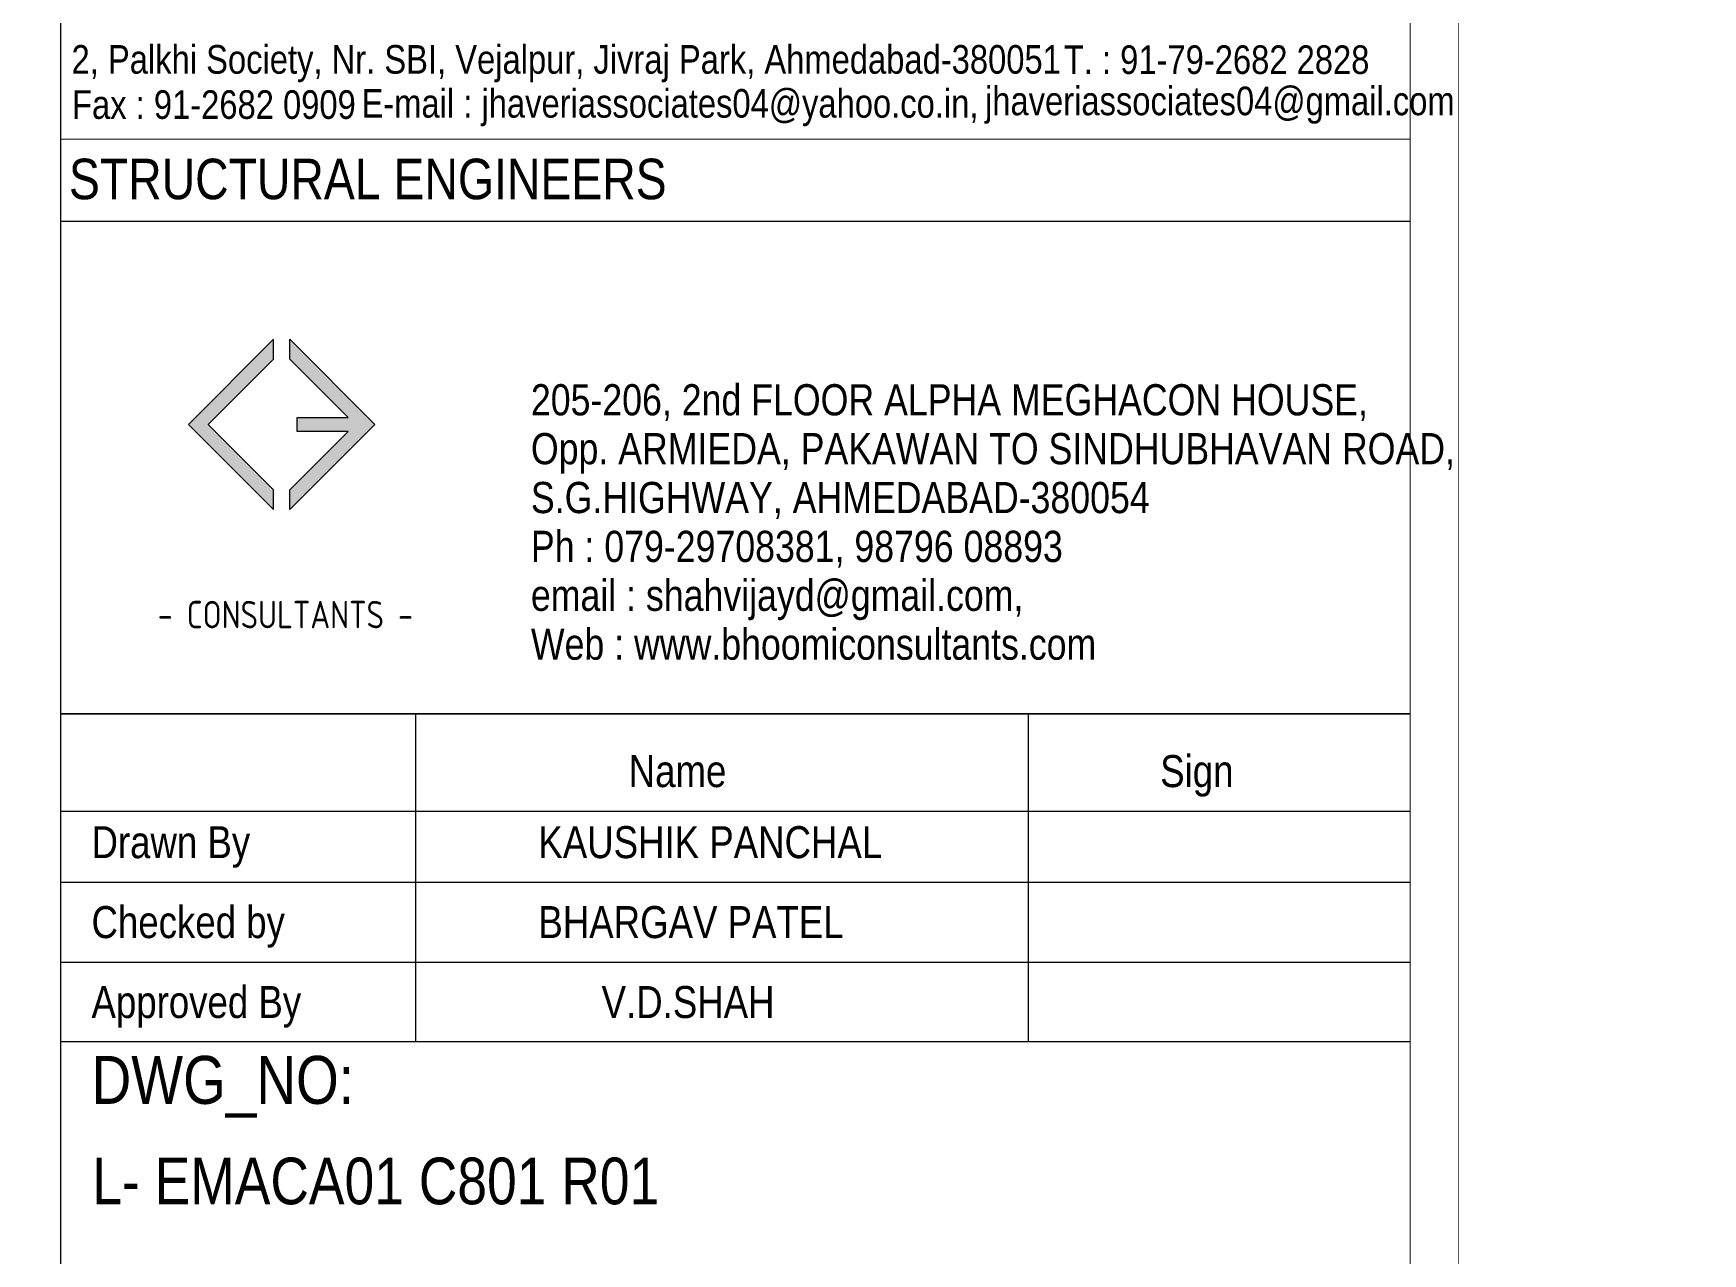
# Model space of a CAD drawing. Header units: millimetres. Extents: x 1112055 to 3390982, y -148532 to 766891.
# Drawn here: x 2825304 to 2847939, y 222577 to 239120 of the extents above; entities that cross this region are included whole.
import ezdxf

# ---------------------------------------------------------------- set-up
doc = ezdxf.new("R2010")
doc.units = ezdxf.units.MM
for name, color, linetype, lineweight in [('B TITLE BLOCK', 250, 'Continuous', 0), ('P_TITLE BLOCK TEXT', 7, 'Continuous', 9), ('tb text', 7, 'Continuous', 13)]:
    doc.layers.add(name, color=color, linetype=linetype, lineweight=lineweight)
doc.layers.add('FORMAT TEXT', color=7, linetype='Continuous')
doc.styles.add('SWINC', font='swissc.ttf')

msp = doc.modelspace()

# ---------------------------------------------------------------- hatches: boundary and pattern name
at = {"layer": 'B TITLE BLOCK', "linetype": 'Continuous', "lineweight": 0}
h = msp.add_hatch(color=251, dxfattribs=at)
h.dxf.hatch_style = 1
h.paths.add_polyline_path([(2827674, 233819.1), (2828559.8, 234704.9), (2828559.8, 234972.4), (2827406.5, 233819.1), (2828559.8, 232665.7), (2828559.8, 232933.3)])
h = msp.add_hatch(color=251, dxfattribs=at)
h.dxf.hatch_style = 1
h.paths.add_polyline_path([(2828881.1, 233913.7), (2828881.1, 233724.5), (2829574.4, 233724.5), (2828783.2, 232933.3), (2828783.2, 232665.7), (2829936.6, 233819.1), (2828783.2, 234972.4), (2828783.2, 234704.9), (2829574.4, 233913.7)])

# ---------------------------------------------------------------- linework, layer by layer
at = {"layer": 'B TITLE BLOCK', "color": 250, "lineweight": 0}
for p, q in [((2825672.1, 374006.1), (2825672.1, 209167.3)), ((2843974.7, 236568.9), (2825672.1, 236568.9)), ((2843974.7, 229894), (2825672.1, 229894)), ((2825672.1, 229894), (2843974.7, 229894)), ((2825672.1, 229894), (2843974.7, 229894)), ((2830489.1, 225445.6), (2830489.1, 229893.9)), ((2838797.5, 225445.6), (2838797.5, 229893.9)), ((2825672.6, 228576.4), (2843975.2, 228576.4)), ((2825672.6, 228576.4), (2843975.2, 228576.4)), ((2825672.6, 227613), (2843975.2, 227613)), ((2825672.6, 227613), (2843975.2, 227613)), ((2825672.6, 226529.3), (2843975.2, 226529.3)), ((2825672.6, 226529.3), (2843975.2, 226529.3)), ((2825672.6, 226529.3), (2843975.2, 226529.3)), ((2843975.2, 225445.6), (2825672, 225445.6)), ((2843975.2, 225445.6), (2825672.6, 225445.6))]:
    msp.add_line(p, q, dxfattribs=at)
at = {"layer": 'B TITLE BLOCK', "color": 1, "const_width": 8.39}
msp.add_lwpolyline([(2747079.1, 376187.5), (2844627.4, 376187.5), (2844627.4, 208514.6), (2747079.1, 208514.6)], close=True, dxfattribs=at)
at = {"layer": 'B TITLE BLOCK', "color": 250, "lineweight": 0}
for points, const_width in [([(2747731.8, 375534.8), (2843974.7, 375534.8), (2843974.7, 209167.3), (2747731.8, 209167.3)], 8.39), ([(2843974.7, 209167.3), (2825672.1, 209167.3), (2825672.1, 244077), (2843974.7, 244077)], 15.3)]:
    msp.add_lwpolyline(points, close=True, dxfattribs=dict(at, const_width=const_width))
at = {"layer": 'B TITLE BLOCK', "color": 250, "lineweight": 0, "const_width": 15.3}
msp.add_lwpolyline([(2825672.1, 237685.7), (2843974.7, 237685.7)], dxfattribs=at)
at = {"layer": 'B TITLE BLOCK', "color": 251, "linetype": 'Continuous', "lineweight": 0}
for points in [[(2827406.3, 233819.2), (2828559.8, 232665.7), (2828559.8, 232933.3), (2827674, 233819.1), (2828559.8, 234704.9), (2828559.8, 234972.4), (2827406.3, 233818.9)], [(2829936.7, 233819.2), (2828783.2, 232665.7), (2828783.2, 232933.3), (2829574.4, 233724.5), (2828881.1, 233724.5), (2828881.1, 233913.7), (2829574.4, 233913.7), (2828783.2, 234704.9), (2828783.2, 234972.4), (2829936.7, 233818.9)]]:
    msp.add_lwpolyline(points, dxfattribs=at)

# ---------------------------------------------------------------- texts
at = {"layer": 'B TITLE BLOCK', "color": 0, "lineweight": 0, "style": 'SWINC'}
for s, p in [('205-206, 2nd FLOOR ALPHA MEGHACON HOUSE,', (2832050.9, 233941.2)), ('Opp. ARMIEDA, PAKAWAN TO SINDHUBHAVAN ROAD,', (2832050.9, 233278.6)), ('S.G.HIGHWAY, AHMEDABAD-380054', (2832050.9, 232616.1)), ('Ph : 079-29708381, 98796 08893', (2832050.9, 231953.5)), ('email : shahvijayd@gmail.com,', (2832050.9, 231290.9)), ('Web : www.bhoomiconsultants.com', (2832050.9, 230628.4))]:
    msp.add_text(s, height=422.52, dxfattribs=at).set_placement(p)
at = {"layer": 'B TITLE BLOCK', "color": 251, "lineweight": 0, "char_height": 464.277, "attachment_point": 2, "style": 'SWINC'}
for insert in [(2828721.5, 232199.8), (2942483.4, 232199.8)]:
    msp.add_mtext_dynamic_manual_height_columns('\\pxsm1,qj;{\\fBankGothic Lt BT|b0|i0|c0|p34;BHOOMI\\P\\ps*,q*;\\fGost|b0|i0|c0|p2;\\H0.8x;- CONSULTANTS -\\C1; }', width=1213989.136, gutter_width=0, heights=[170761.4], dxfattribs=dict(at, insert=insert))
at = {"layer": 'FORMAT TEXT', "lineweight": 0, "style": 'SWINC'}
msp.add_text('STRUCTURAL ENGINEERS', height=549.079, dxfattribs=at).set_placement((2825786.1, 236871.5))
at = {"layer": 'P_TITLE BLOCK TEXT', "lineweight": 0, "style": 'SWINC'}
for s, p in [('2, Palkhi Society, Nr. SBI, Vejalpur, Jivraj Park, Ahmedabad-380051', (2825821.8, 238573.8)), ('T. : 91-79-2682 2828 ', (2839277.1, 238570)), ('Fax : 91-2682 0909', (2825828.3, 237961.1)), ('E-mail : jhaveriassociates04@yahoo.co.in,', (2829753.6, 237977.7)), (' jhaveriassociates04@gmail.com', (2838085.3, 238010.5))]:
    msp.add_text(s, height=387.307, dxfattribs=at).set_placement(p)
at = {"layer": 'tb text', "lineweight": 0, "style": 'SWINC'}
for s, height, p in [('Name', 433.48, (2833377.2, 228901.5)), ('Sign', 433.48, (2840584.6, 228901.5)), ('Drawn By', 433.48, (2826092.5, 227938.1)), ('KAUSHIK PANCHAL', 433.483, (2832152.5, 227938.1)), ('Checked by', 433.48, (2826092.5, 226854.4)), ('BHARGAV PATEL', 433.483, (2832152.5, 226854.4)), ('Approved By', 433.483, (2826092.5, 225770.7)), ('V.D.SHAH', 433.48, (2833009.5, 225770.7)), ('L- EMACA01 C801 R01', 632.163, (2826104.2, 223245.6))]:
    msp.add_text(s, height=height, dxfattribs=at).set_placement(p)
at = {"layer": 'tb text', "color": 7, "lineweight": 0, "style": 'SWINC'}
msp.add_attdef('DWG_NO:', (2826093.9, 224606.8), 'XXX-XXXX-XXX-XXX', height=650.225, dxfattribs=at)

doc.saveas('drawing.dxf')
